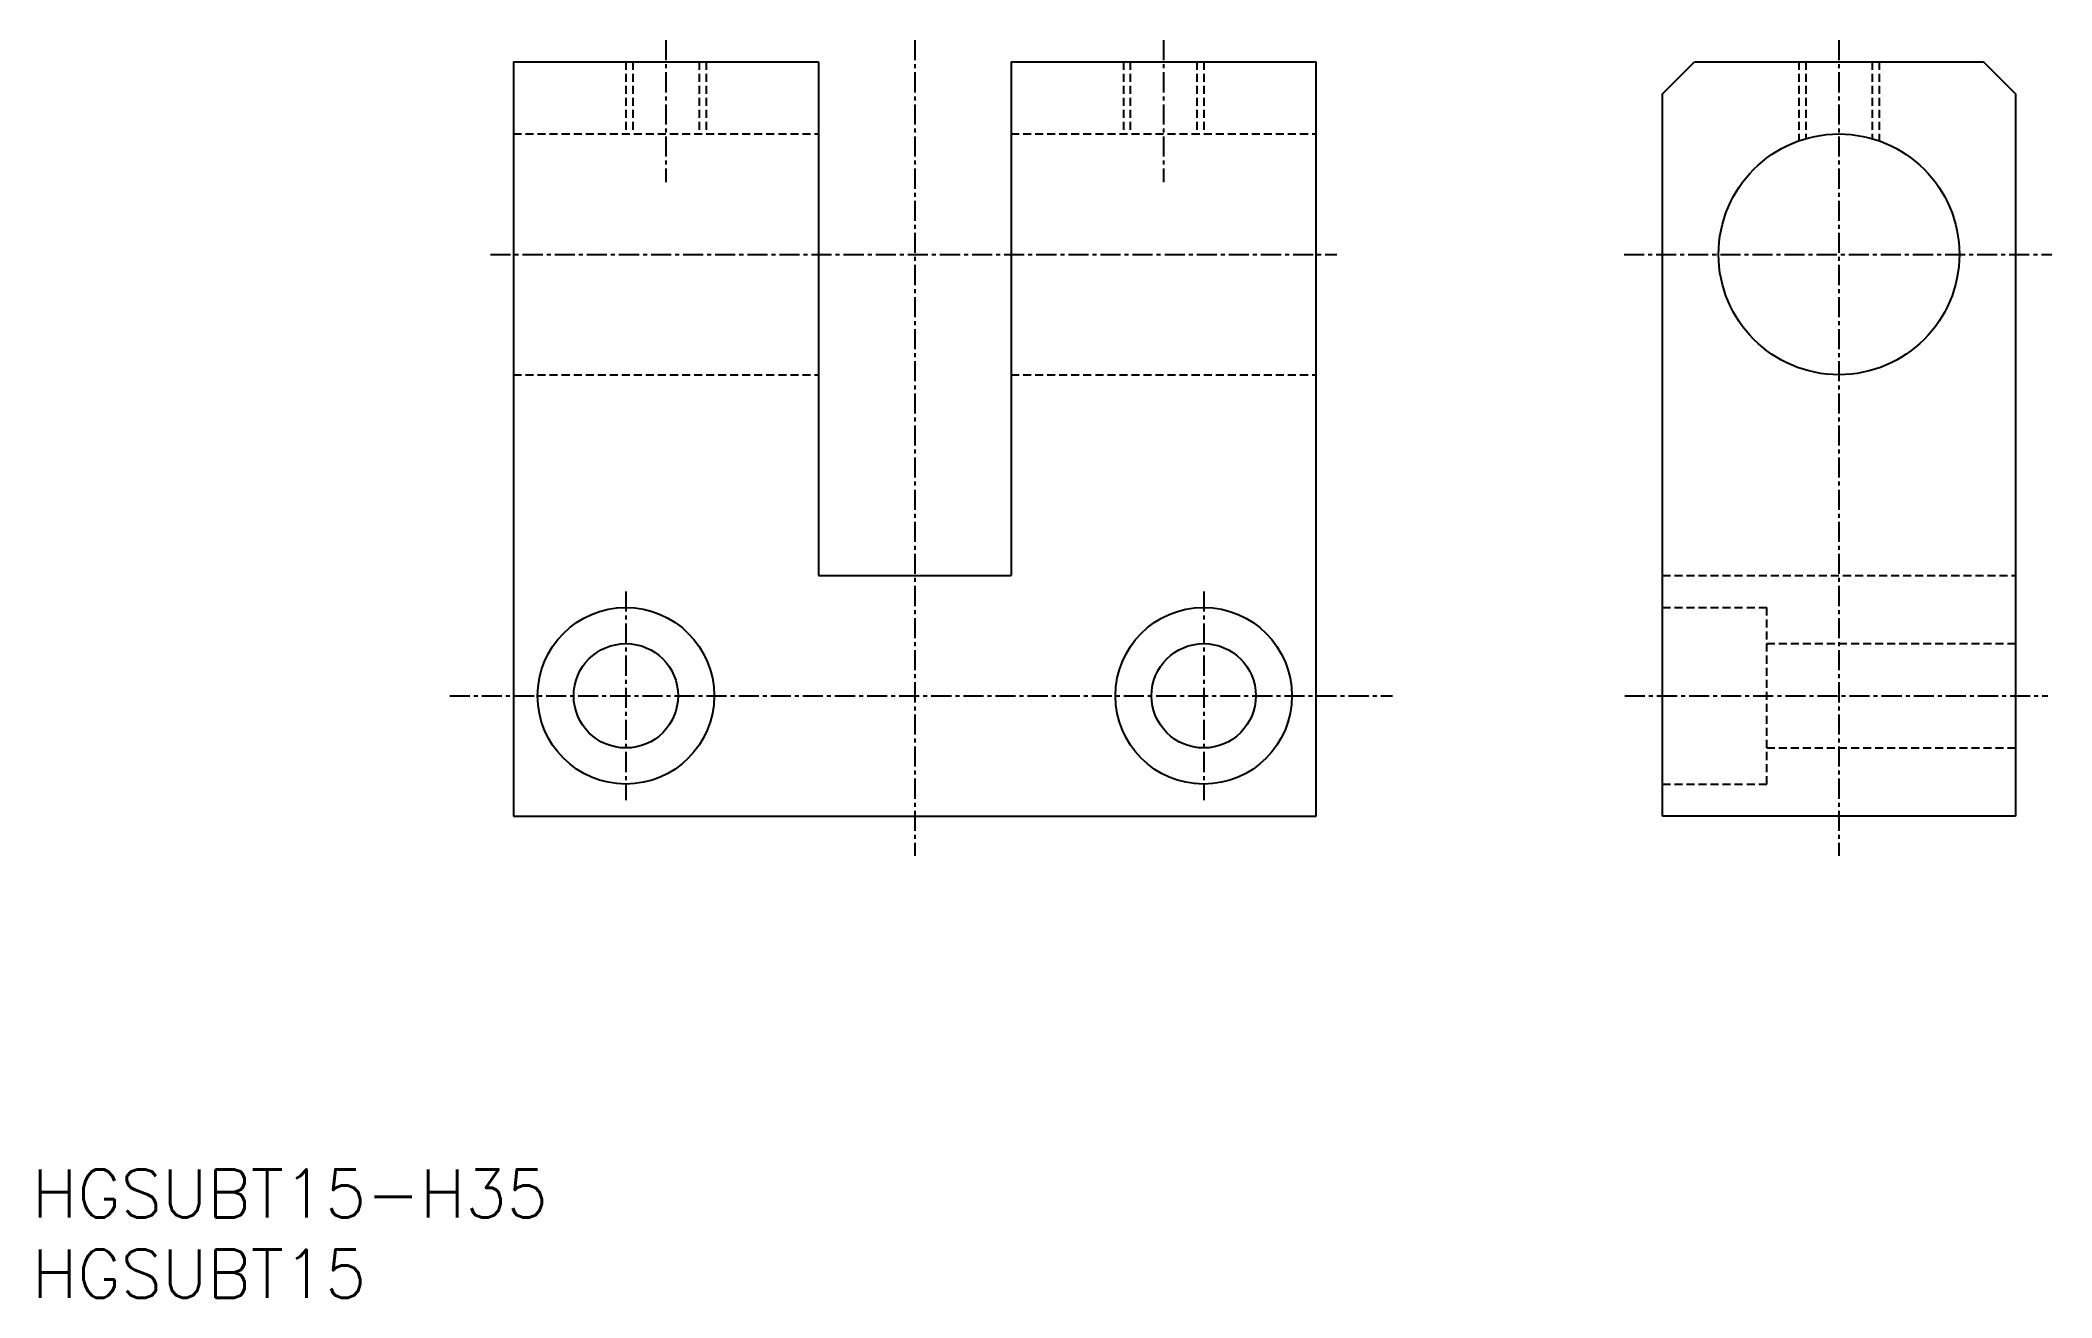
# Model space of a CAD drawing. Extents: x 1 to 126, y 0 to 78.
import ezdxf

# ---------------------------------------------------------------- set-up
doc = ezdxf.new("R2010")
doc.units = 0
doc.linetypes.add('CENTER', pattern=[2, 1.25, -0.25, 0.25, -0.25])
doc.linetypes.add('DASHED', pattern=[0.75, 0.5, -0.25])
doc.layers.get('0').update_dxf_attribs({"linetype": 'CONTINUOUS'})
doc.layers.add('CENTER', color=1, linetype='CENTER')
doc.styles.get("Standard").update_dxf_attribs({"font": 'txt.shx'})

# ---------------------------------------------------------------- blocks, each defined once
blk = doc.blocks.new('*U14')
at = {"color": 7, "linetype": 'CONTINUOUS'}
blk.add_text('HGSUBT15', height=3, dxfattribs=at).set_placement((0, 0))
blk = doc.blocks.new('*U15')
at = {"color": 7, "linetype": 'CONTINUOUS'}
blk.add_text('HGSUBT15-H35', height=3, dxfattribs=at).set_placement((0, 5))

msp = doc.modelspace()

# ---------------------------------------------------------------- linework, layer by layer
at = {"color": 7, "linetype": 'CONTINUOUS'}
for p, q in [((30, 77), (30, 30)), ((30, 77), (49, 77)), ((49, 77), (49, 45)), ((61, 77), (61, 45)), ((61, 77), (80, 77)), ((80, 30), (80, 77)), ((101.58, 75), (103.58, 77)), ((103.58, 77), (121.58, 77)), ((121.58, 77), (123.58, 75)), ((101.58, 30), (101.58, 75)), ((123.58, 75), (123.58, 30)), ((49, 45), (61, 45)), ((30, 30), (80, 30)), ((123.58, 30), (101.58, 30))]:
    msp.add_line(p, q, dxfattribs=at)
at = {"color": 3, "linetype": 'DASHED'}
for p, q in [((37, 77), (37, 72.5)), ((37.43, 77), (37.43, 72.5)), ((41.57, 77), (41.57, 72.5)), ((42, 77), (42, 72.5)), ((68, 77), (68, 72.5)), ((68.43, 77), (68.43, 72.5)), ((72.57, 77), (72.57, 72.5)), ((73, 77), (73, 72.5)), ((110.08, 77), (110.08, 72.07)), ((110.51, 77), (110.51, 72.21)), ((114.64, 77), (114.64, 72.21)), ((115.08, 77), (115.08, 72.07)), ((30, 72.5), (49, 72.5)), ((61, 72.5), (80, 72.5)), ((30, 57.5), (49, 57.5)), ((61, 57.5), (80, 57.5)), ((101.58, 45), (123.58, 45)), ((101.58, 43), (108.08, 43)), ((108.08, 32), (108.08, 43)), ((108.08, 40.75), (123.58, 40.75)), ((108.08, 34.25), (123.58, 34.25)), ((101.58, 32), (108.08, 32))]:
    msp.add_line(p, q, dxfattribs=at)
at = {"color": 7, "linetype": 'CONTINUOUS'}
for centre, radius in [((112.58, 65), 7.5), ((37, 37.5), 5.5), ((73, 37.5), 5.5), ((37, 37.5), 3.25), ((73, 37.5), 3.25)]:
    msp.add_circle(centre, radius, dxfattribs=at)
at = {"layer": 'CENTER', "color": 1, "linetype": 'CENTER'}
for p, q in [((39.5, 78.34), (39.5, 69.5)), ((55, 78.34), (55, 27.52)), ((70.5, 78.34), (70.5, 69.5)), ((112.58, 78.34), (112.58, 27.52)), ((28.57, 65), (81.3, 65)), ((99.19, 65), (125.84, 65)), ((37, 44), (37, 31)), ((73, 44), (73, 31)), ((26.03, 37.5), (84.76, 37.5)), ((99.24, 37.5), (125.59, 37.5))]:
    msp.add_line(p, q, dxfattribs=at)

# ---------------------------------------------------------------- block references
at = {"color": 7, "linetype": 'CONTINUOUS'}
for name in ['*U15', '*U14']:
    msp.add_blockref(name, (0, 0), dxfattribs=at)

doc.saveas('drawing.dxf')
